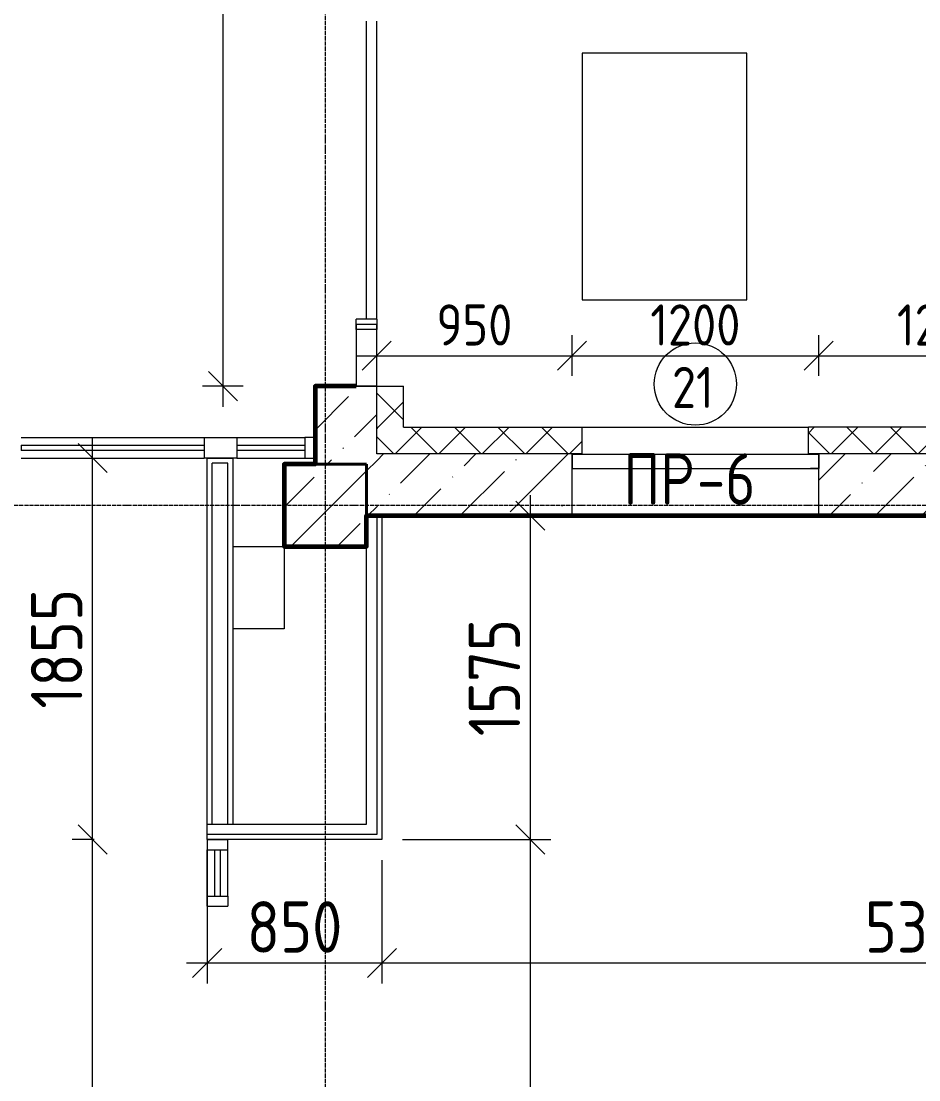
# Model space of a CAD drawing. Header units: millimetres. Extents: x -56773 to 221258, y -262288 to 26541.
# Drawn here: x -3396 to 971, y -42254 to -37105 of the extents above; entities that cross this region are included whole.
import ezdxf

# ---------------------------------------------------------------- set-up
doc = ezdxf.new("R2010")
doc.units = ezdxf.units.MM
doc.linetypes.add('ADSK_Линия сетки', pattern=[25, 20, -2.5, 0, -2.5])
for name, color, linetype, lineweight in [('3.1 Штукатурка внешн стен для инвесторов', 5, 'Continuous', 60), ('_ Окна', 7, 'Continuous', 18), ('Витраж', 7, 'Continuous', 9), ('Марки', 7, 'Continuous', 20), ('Марки окон', 7, 'Continuous', 20), ('Несущие колонны', 7, 'Continuous', 18), ('Окна', 7, 'Continuous', 9), ('Оси', 7, 'Continuous', 9), ('Панели витража', 7, 'Continuous', 9), ('Перекрытие', 7, 'Continuous', 18), ('Размеры', 7, 'Continuous', 9), ('Стены внутренние', 7, 'Continuous', 18), ('Стены наружные', 7, 'Continuous', 18), ('Стены несущие', 7, 'Continuous', 30), ('Стены отделка', 7, 'Continuous', 30), ('Стены штриховка', 7, 'Continuous', 9)]:
    doc.layers.add(name, color=color, linetype=linetype, lineweight=lineweight)
doc.styles.add('GOST Common_2', font='', dxfattribs={"width": 0.9, "height": 250})
doc.styles.add('GOST Common_3', font='', dxfattribs={"width": 0.9, "height": 200})
doc.styles.add('GOST Common_5', font='', dxfattribs={"width": 0.85, "height": 250})
doc.styles.get('GOST Common_2').set_extended_font_data('GOST Common')
doc.styles.get('GOST Common_3').set_extended_font_data('GOST Common')
doc.styles.get('GOST Common_5').set_extended_font_data('GOST Common')
doc.dimstyles.new('ADSK_Основной_2_0', dxfattribs={"dimscale": 304.8, "dimtxt": 201.142999, "dimasz": 0.463911, "dimexe": 0.328084, "dimexo": 0.328084, "dimgap": 0.164042, "dimtad": 1, "dimdec": 3, "dimrnd": 0.001, "dimdsep": 46, "dimtxsty": 'GOST Common_3', "dimblk1": 'OBLIQUE', "dimblk2": 'OBLIQUE', "dimsah": 1, "dimcen": 0.09, "dimdle": 0.328084, "dimazin": 2, "dimtfac": 1, "dimtdec": 4, "dimtix": 1, "dimtmove": 0, "dimatfit": 3, "dimfxl": 1, "dimtvp": 1, "dimtolj": 1, "dimtzin": 0, "dimlwd": 20, "dimlwe": 20, "dimarcsym": 2})
doc.dimstyles.new('ADSK_Основной_2_0_2', dxfattribs={"dimscale": 304.8, "dimtxt": 201.142999, "dimasz": 0.463911, "dimexe": 0.328084, "dimexo": 0.328084, "dimgap": 0.164042, "dimtad": 1, "dimdec": 3, "dimrnd": 0.001, "dimdsep": 46, "dimtxsty": 'GOST Common_3', "dimblk1": 'OBLIQUE', "dimblk2": 'OBLIQUE', "dimsah": 1, "dimcen": 0.09, "dimdle": 0.328084, "dimazin": 2, "dimtfac": 1, "dimtdec": 4, "dimtix": 1, "dimtmove": 0, "dimatfit": 3, "dimfxl": 1, "dimtvp": 1, "dimtolj": 1, "dimtzin": 0, "dimlwd": 20, "dimlwe": 20, "dimarcsym": 2})
doc.dimstyles.new('ADSK_Основной_2_0_3', dxfattribs={"dimscale": 304.8, "dimtxt": 201.142999, "dimasz": 0.463911, "dimexe": 0.328084, "dimexo": 0.328084, "dimgap": 0.164042, "dimtad": 1, "dimdec": 3, "dimrnd": 0.001, "dimdsep": 46, "dimtxsty": 'GOST Common_2', "dimblk1": 'OBLIQUE', "dimblk2": 'OBLIQUE', "dimsah": 1, "dimcen": 0.09, "dimdle": 0.328084, "dimazin": 2, "dimtfac": 1, "dimtdec": 4, "dimtix": 1, "dimtmove": 0, "dimatfit": 3, "dimfxl": 1, "dimtvp": 1, "dimtolj": 1, "dimtzin": 0, "dimlwd": 20, "dimlwe": 20, "dimarcsym": 2})
pattern_1 = [(45, (1283.93, -48864.63), (84.1895, 308.696), [396.875, -79.375, 3.353, -76.022])]
pattern_2 = [(45, (1283.93, -48864.63), (-106.066, 106.066), []), (135, (1283.93, -48864.63), (-106.066, -106.066), [])]

# ---------------------------------------------------------------- blocks, each defined once
blk = doc.blocks.new('ADSK_КолоннаЖБ_Прямоугольная - 400x400 мм-1807143-Кладочный план 1-го этажа')
at = {"layer": 'Несущие колонны', "lineweight": 40}
for p, q in [((-200, 200), (200, 200)), ((-200, -200), (-200, 200)), ((200, 200), (200, -200)), ((200, -200), (-200, -200))]:
    blk.add_line(p, q, dxfattribs=at)
blk = doc.blocks.new('Прямоугольный импост - 50х100-3396087-Кладочный план 1-го этажа')
at = {"layer": 'Витраж', "lineweight": 18}
for p, q in [((25, 50), (-25, 50)), ((-25, 50), (-25, -50)), ((25, 50), (25, -50)), ((-25, -50), (25, -50))]:
    blk.add_line(p, q, dxfattribs=at)
blk = doc.blocks.new('Прямоугольный импост - 300х100 уширенный профиль-3396091-Кладочный план 1-го этажа')
at = {"layer": 'Витраж', "lineweight": 18}
for p, q in [((0, 50), (-300, 50)), ((-300, 50), (-300, -50)), ((0, 50), (0, -50)), ((-300, -50), (0, -50))]:
    blk.add_line(p, q, dxfattribs=at)
blk = doc.blocks.new('ОКНО L01 _СТ_RS - ОК-8_1200х2000h_противоударное-3556847-Кладочный план 1-го этажа')
at = {"layer": '_ Окна'}
for p, q in [((-638.1, 149), (561.9, 149)), ((-638.1, 149), (-638.1, 79)), ((-638.1, 149), (-633.1, 149)), ((561.9, 149), (556.9, 149)), ((561.9, 149), (561.9, 79)), ((-638.1, 79), (561.9, 79)), ((-638.1, 79), (-598.1, 79)), ((561.9, 79), (521.9, 79))]:
    blk.add_line(p, q, dxfattribs=at)
blk = doc.blocks.new('Системная панель - ADSK_стемалит_25-3522521-Кладочный план 1-го этажа')
at = {"layer": 'Панели витража', "lineweight": 18}
for p, q in [((-165, 12.5), (165, 12.5)), ((-165, -12.5), (-165, 12.5)), ((165, -12.5), (165, 12.5)), ((165, -12.5), (-165, -12.5))]:
    blk.add_line(p, q, dxfattribs=at)
blk = doc.blocks.new('Прямоугольный импост - 300х100 уширенный профиль-3525572-Кладочный план 1-го этажа')
at = {"layer": 'Витраж'}
for p, q in [((-3630, 9735), (-3300, 9735)), ((-3630, 9635), (-3300, 9635))]:
    blk.add_line(p, q, dxfattribs=at)
blk = doc.blocks.new('Системная панель - ADSK_Cтеклопакет_25 мм-3217350-Кладочный план 1-го этажа')
at = {"layer": 'Панели витража', "lineweight": 18}
for p, q in [((-112.5, 12.5), (112.5, 12.5)), ((-112.5, -12.5), (-112.5, 12.5)), ((112.5, -12.5), (112.5, 12.5)), ((112.5, -12.5), (-112.5, -12.5))]:
    blk.add_line(p, q, dxfattribs=at)
blk = doc.blocks.new('Прямоугольный импост - 50х100 мм-3217347-Кладочный план 1-го этажа')
at = {"layer": 'Витраж'}
for p, q in [((37450, -420), (37225, -420)), ((37450, -520), (37225, -520))]:
    blk.add_line(p, q, dxfattribs=at)
blk = doc.blocks.new('Прямоугольный импост - 50х100 мм-3213554-Кладочный план 1-го этажа')
at = {"layer": 'Витраж', "lineweight": 18}
for p, q in [((0, 50), (-50, 50)), ((-50, 50), (-50, -50)), ((0, 50), (0, -50)), ((-50, -50), (0, -50))]:
    blk.add_line(p, q, dxfattribs=at)
blk = doc.blocks.new('Прямоугольный импост - 50х100 мм-3213551-Кладочный план 1-го этажа')
at = {"layer": 'Витраж', "lineweight": 18}
for p, q in [((25, 50), (-25, 50)), ((-25, 50), (-25, -50)), ((25, 50), (25, -50)), ((-25, -50), (25, -50))]:
    blk.add_line(p, q, dxfattribs=at)
blk = doc.blocks.new('Системная панель - ADSK_Cтеклопакет_25 мм-3522523-Кладочный план 1-го этажа')
at = {"layer": 'Панели витража', "lineweight": 18}
for p, q in [((-445, 12.5), (445, 12.5)), ((-445, -12.5), (-445, 12.5)), ((445, -12.5), (445, 12.5)), ((445, -12.5), (-445, -12.5))]:
    blk.add_line(p, q, dxfattribs=at)
blk = doc.blocks.new('Прямоугольный импост - 300х100 уширенный профиль-3525573-Кладочный план 1-го этажа')
at = {"layer": 'Витраж'}
for p, q in [((-4680, 9735), (-3790, 9735)), ((-4680, 9635), (-3790, 9635))]:
    blk.add_line(p, q, dxfattribs=at)
blk = doc.blocks.new('Прямоугольный импост - 160х100 уширенный профиль-3525574-Кладочный план 1-го этажа')
at = {"layer": 'Витраж', "lineweight": 18}
for p, q in [((80, 50), (-80, 50)), ((-80, 50), (-80, -50)), ((80, 50), (80, -50)), ((-80, -50), (80, -50))]:
    blk.add_line(p, q, dxfattribs=at)
blk = doc.blocks.new('Прямоугольный импост - 50х100 мм-3521226-Кладочный план 1-го этажа')
at = {"layer": 'Витраж', "lineweight": 18}
for p, q in [((0, 50), (-50, 50)), ((-50, 50), (-50, -50)), ((0, 50), (0, -50)), ((-50, -50), (0, -50))]:
    blk.add_line(p, q, dxfattribs=at)
blk = doc.blocks.new('_Oblique')
at = {"color": 0, "linetype": 'ByBlock', "lineweight": -2}
blk.add_line((-0.5, -0.5), (0.5, 0.5), dxfattribs=at)
blk = doc.blocks.new('*D4178')
at = {"layer": 'Defpoints', "color": 0, "lineweight": 25, "transparency": 16777216}
for p in [(-716.1, -38732.1), (-716.1, -38930), (-1666.1, -39079.7)]:
    blk.add_point(p, dxfattribs=at)
at = {"layer": 'Размеры', "color": 0, "lineweight": 20, "transparency": 16777216}
for p, q in [((-1666.1, -38979.7), (-1666.1, -38632.1)), ((-716.1, -38830), (-716.1, -38632.1)), ((-1766.1, -38732.1), (-616.1, -38732.1))]:
    blk.add_line(p, q, dxfattribs=at)
at = {"layer": 'Размеры', "color": 0, "lineweight": 20, "transparency": 16777216, "xscale": 141.4, "yscale": 141.4, "zscale": 141.4, "rotation": 180}
blk.add_blockref('_Oblique', (-1666.1, -38732.1), dxfattribs=at)
at = {"layer": 'Размеры', "color": 0, "lineweight": 20, "transparency": 16777216, "xscale": 141.4, "yscale": 141.4, "zscale": 141.4}
blk.add_blockref('_Oblique', (-716.1, -38732.1), dxfattribs=at)
at = {"layer": 'Размеры', "color": 0, "lineweight": 9, "transparency": 16777216, "insert": (-1191.1, -38582.1), "char_height": 200, "width": 454.106, "attachment_point": 5, "style": 'GOST Common_3'}
blk.add_mtext('\\A1;950', dxfattribs=at)
blk = doc.blocks.new('*D4179')
at = {"layer": 'Defpoints', "color": 0, "lineweight": 25, "transparency": 16777216}
for p in [(483.9, -38732.1), (-716.1, -38930), (483.9, -38930)]:
    blk.add_point(p, dxfattribs=at)
at = {"layer": 'Размеры', "color": 0, "lineweight": 20, "transparency": 16777216}
for p, q in [((-716.1, -38830), (-716.1, -38632.1)), ((483.9, -38830), (483.9, -38632.1)), ((-816.1, -38732.1), (583.9, -38732.1))]:
    blk.add_line(p, q, dxfattribs=at)
at = {"layer": 'Размеры', "color": 0, "lineweight": 20, "transparency": 16777216, "xscale": 141.4, "yscale": 141.4, "zscale": 141.4, "rotation": 180}
blk.add_blockref('_Oblique', (-716.1, -38732.1), dxfattribs=at)
at = {"layer": 'Размеры', "color": 0, "lineweight": 20, "transparency": 16777216, "xscale": 141.4, "yscale": 141.4, "zscale": 141.4}
blk.add_blockref('_Oblique', (483.9, -38732.1), dxfattribs=at)
at = {"layer": 'Размеры', "color": 0, "lineweight": 9, "transparency": 16777216, "insert": (-116.1, -38582.1), "char_height": 200, "width": 560.473, "attachment_point": 5, "style": 'GOST Common_3'}
blk.add_mtext('\\A1;1200', dxfattribs=at)
blk = doc.blocks.new('*D4180')
at = {"layer": 'Defpoints', "color": 0, "lineweight": 25, "transparency": 16777216}
for p in [(1683.9, -38732.1), (483.9, -38930), (1683.9, -38930)]:
    blk.add_point(p, dxfattribs=at)
at = {"layer": 'Размеры', "color": 0, "lineweight": 20, "transparency": 16777216}
for p, q in [((483.9, -38830), (483.9, -38632.1)), ((1683.9, -38830), (1683.9, -38632.1)), ((383.9, -38732.1), (1783.9, -38732.1))]:
    blk.add_line(p, q, dxfattribs=at)
at = {"layer": 'Размеры', "color": 0, "lineweight": 20, "transparency": 16777216, "xscale": 141.4, "yscale": 141.4, "zscale": 141.4, "rotation": 180}
blk.add_blockref('_Oblique', (483.9, -38732.1), dxfattribs=at)
at = {"layer": 'Размеры', "color": 0, "lineweight": 20, "transparency": 16777216, "xscale": 141.4, "yscale": 141.4, "zscale": 141.4}
blk.add_blockref('_Oblique', (1683.9, -38732.1), dxfattribs=at)
at = {"layer": 'Размеры', "color": 0, "lineweight": 9, "transparency": 16777216, "insert": (1083.9, -38582.1), "char_height": 200, "width": 560.473, "attachment_point": 5, "style": 'GOST Common_3'}
blk.add_mtext('\\A1;1200', dxfattribs=at)
blk = doc.blocks.new('*D4029')
at = {"layer": 'Defpoints', "color": 0, "lineweight": 25, "transparency": 16777216}
for p in [(-2414, -34259.7), (-2116.1, -34259.7), (-2216.1, -38879.7)]:
    blk.add_point(p, dxfattribs=at)
at = {"layer": 'Размеры', "color": 0, "lineweight": 20, "transparency": 16777216}
for p, q in [((-2414, -38979.7), (-2414, -34159.7)), ((-2216.1, -34259.7), (-2514, -34259.7)), ((-2316.1, -38879.7), (-2514, -38879.7))]:
    blk.add_line(p, q, dxfattribs=at)
at = {"layer": 'Размеры', "color": 0, "lineweight": 20, "transparency": 16777216, "xscale": 141.4, "yscale": 141.4, "zscale": 141.4}
for p, rotation in [((-2414, -34259.7), 90), ((-2414, -38879.7), 270)]:
    blk.add_blockref('_Oblique', p, dxfattribs=dict(at, rotation=rotation))
at = {"layer": 'Размеры', "color": 0, "lineweight": 9, "transparency": 16777216, "insert": (-2564, -36569.7), "char_height": 200, "width": 625.93, "attachment_point": 5, "rotation": 90, "style": 'GOST Common_3'}
blk.add_mtext('\\A1;4620', dxfattribs=at)
blk = doc.blocks.new('*D3784')
at = {"layer": 'Defpoints', "color": 0, "lineweight": 25, "transparency": 16777216}
for p in [(-1641.1, -41084.7), (-918.7, -41084.7), (-1018.7, -45184.7)]:
    blk.add_point(p, dxfattribs=at)
at = {"layer": 'Размеры', "color": 0, "lineweight": 20, "transparency": 16777216}
for p, q in [((-918.7, -45284.7), (-918.7, -40984.7)), ((-1541.1, -41084.7), (-818.7, -41084.7)), ((-918.7, -45184.7), (-818.7, -45184.7))]:
    blk.add_line(p, q, dxfattribs=at)
at = {"layer": 'Размеры', "color": 0, "lineweight": 20, "transparency": 16777216, "xscale": 141.4, "yscale": 141.4, "zscale": 141.4}
for p, rotation in [((-918.7, -41084.7), 90), ((-918.7, -45184.7), 270)]:
    blk.add_blockref('_Oblique', p, dxfattribs=dict(at, rotation=rotation))
at = {"layer": 'Размеры', "color": 0, "lineweight": 9, "transparency": 16777216, "insert": (-1093.7, -43134.7), "char_height": 250, "width": 580.928, "attachment_point": 5, "rotation": 90, "style": 'GOST Common_2'}
blk.add_mtext('\\A1;4100', dxfattribs=at)
blk = doc.blocks.new('*D3785')
at = {"layer": 'Defpoints', "color": 0, "lineweight": 25, "transparency": 16777216}
for p in [(-1018.7, -39509.7), (-918.7, -39509.7), (-1641.1, -41084.7)]:
    blk.add_point(p, dxfattribs=at)
at = {"layer": 'Размеры', "color": 0, "lineweight": 20, "transparency": 16777216}
for p, q in [((-918.7, -41184.7), (-918.7, -39409.7)), ((-918.7, -39509.7), (-818.7, -39509.7)), ((-1541.1, -41084.7), (-818.7, -41084.7))]:
    blk.add_line(p, q, dxfattribs=at)
at = {"layer": 'Размеры', "color": 0, "lineweight": 20, "transparency": 16777216, "xscale": 141.4, "yscale": 141.4, "zscale": 141.4}
for p, rotation in [((-918.7, -39509.7), 90), ((-918.7, -41084.7), 270)]:
    blk.add_blockref('_Oblique', p, dxfattribs=dict(at, rotation=rotation))
at = {"layer": 'Размеры', "color": 0, "lineweight": 9, "transparency": 16777216, "insert": (-1093.7, -40297.2), "char_height": 250, "width": 560.473, "attachment_point": 5, "rotation": 90, "style": 'GOST Common_2'}
blk.add_mtext('\\A1;1575', dxfattribs=at)
blk = doc.blocks.new('*D3786')
at = {"layer": 'Defpoints', "color": 0, "lineweight": 25, "transparency": 16777216}
for p in [(-2491.1, -41009.7), (-1641.1, -41084.7), (-1641.1, -41685.2)]:
    blk.add_point(p, dxfattribs=at)
at = {"layer": 'Размеры', "color": 0, "lineweight": 20, "transparency": 16777216}
for p, q in [((-2491.1, -41109.7), (-2491.1, -41785.2)), ((-1641.1, -41184.7), (-1641.1, -41785.2)), ((-2591.1, -41685.2), (-1541.1, -41685.2))]:
    blk.add_line(p, q, dxfattribs=at)
at = {"layer": 'Размеры', "color": 0, "lineweight": 20, "transparency": 16777216, "xscale": 141.4, "yscale": 141.4, "zscale": 141.4, "rotation": 180}
blk.add_blockref('_Oblique', (-2491.1, -41685.2), dxfattribs=at)
at = {"layer": 'Размеры', "color": 0, "lineweight": 20, "transparency": 16777216, "xscale": 141.4, "yscale": 141.4, "zscale": 141.4}
blk.add_blockref('_Oblique', (-1641.1, -41685.2), dxfattribs=at)
at = {"layer": 'Размеры', "color": 0, "lineweight": 9, "transparency": 16777216, "insert": (-2066.1, -41510.2), "char_height": 250, "width": 454.106, "attachment_point": 5, "style": 'GOST Common_2'}
blk.add_mtext('\\A1;850', dxfattribs=at)
blk = doc.blocks.new('*D3787')
at = {"layer": 'Defpoints', "color": 0, "lineweight": 25, "transparency": 16777216}
for p in [(-1641.1, -41084.7), (3658.9, -41585.2), (3658.9, -41685.2)]:
    blk.add_point(p, dxfattribs=at)
at = {"layer": 'Размеры', "color": 0, "lineweight": 20, "transparency": 16777216}
for p, q in [((-1641.1, -41184.7), (-1641.1, -41785.2)), ((-1741.1, -41685.2), (3758.9, -41685.2)), ((3658.9, -41685.2), (3658.9, -41785.2))]:
    blk.add_line(p, q, dxfattribs=at)
at = {"layer": 'Размеры', "color": 0, "lineweight": 20, "transparency": 16777216, "xscale": 141.4, "yscale": 141.4, "zscale": 141.4, "rotation": 180}
blk.add_blockref('_Oblique', (-1641.1, -41685.2), dxfattribs=at)
at = {"layer": 'Размеры', "color": 0, "lineweight": 20, "transparency": 16777216, "xscale": 141.4, "yscale": 141.4, "zscale": 141.4}
blk.add_blockref('_Oblique', (3658.9, -41685.2), dxfattribs=at)
at = {"layer": 'Размеры', "color": 0, "lineweight": 9, "transparency": 16777216, "insert": (1008.9, -41510.2), "char_height": 250, "width": 605.475, "attachment_point": 5, "style": 'GOST Common_2'}
blk.add_mtext('\\A1;5300', dxfattribs=at)
blk = doc.blocks.new('*D3790')
at = {"layer": 'Defpoints', "color": 0, "lineweight": 25, "transparency": 16777216}
for p in [(-3048.3, -41084.7), (-2941.1, -41084.7), (-2491.1, -45184.7)]:
    blk.add_point(p, dxfattribs=at)
at = {"layer": 'Размеры', "color": 0, "lineweight": 20, "transparency": 16777216}
for p, q in [((-3048.3, -45284.7), (-3048.3, -40984.7)), ((-3041.1, -41084.7), (-3148.3, -41084.7)), ((-2591.1, -45184.7), (-3148.3, -45184.7))]:
    blk.add_line(p, q, dxfattribs=at)
at = {"layer": 'Размеры', "color": 0, "lineweight": 20, "transparency": 16777216, "xscale": 141.4, "yscale": 141.4, "zscale": 141.4}
for p, rotation in [((-3048.3, -41084.7), 90), ((-3048.3, -45184.7), 270)]:
    blk.add_blockref('_Oblique', p, dxfattribs=dict(at, rotation=rotation))
at = {"layer": 'Размеры', "color": 0, "lineweight": 9, "transparency": 16777216, "insert": (-3223.3, -43134.7), "char_height": 250, "width": 580.928, "attachment_point": 5, "rotation": 90, "style": 'GOST Common_2'}
blk.add_mtext('\\A1;4100', dxfattribs=at)
blk = doc.blocks.new('*D3791')
at = {"layer": 'Defpoints', "color": 0, "lineweight": 25, "transparency": 16777216}
for p in [(-3148.3, -39229.7), (-3048.3, -39229.7), (-2941.1, -41084.7)]:
    blk.add_point(p, dxfattribs=at)
at = {"layer": 'Размеры', "color": 0, "lineweight": 20, "transparency": 16777216}
for p, q in [((-3048.3, -41184.7), (-3048.3, -39129.7)), ((-3048.3, -39229.7), (-2948.3, -39229.7)), ((-3041.1, -41084.7), (-3148.3, -41084.7))]:
    blk.add_line(p, q, dxfattribs=at)
at = {"layer": 'Размеры', "color": 0, "lineweight": 20, "transparency": 16777216, "xscale": 141.4, "yscale": 141.4, "zscale": 141.4}
for p, rotation in [((-3048.3, -39229.7), 90), ((-3048.3, -41084.7), 270)]:
    blk.add_blockref('_Oblique', p, dxfattribs=dict(at, rotation=rotation))
at = {"layer": 'Размеры', "color": 0, "lineweight": 9, "transparency": 16777216, "insert": (-3223.3, -40157.2), "char_height": 250, "width": 560.473, "attachment_point": 5, "rotation": 90, "style": 'GOST Common_2'}
blk.add_mtext('\\A1;1855', dxfattribs=at)
blk = doc.blocks.new('М_окна1 - Маркировка типоразмера-1510237-Кладочный план 1-го этажа')
at = {"layer": 'Марки окон'}
blk.add_circle((0, 0), 2, dxfattribs=at)

msp = doc.modelspace()

# ---------------------------------------------------------------- hatches: boundary and pattern name
at = {"layer": 'Несущие колонны', "lineweight": 9}
h = msp.add_hatch(dxfattribs=at)
h.set_pattern_fill('FP_3', color=256, style=0, pattern_type=2)
h.set_pattern_definition([(45, (1283.93, -48864.63), (-224.506, 224.506), []), (45, (1508.44, -48864.63), (-224.506, 224.506), [396.875, -79.375, 3.353, -76.022])])
h.paths.add_polyline_path([(-2116.0657, -39659.6624), (-1716.0657, -39659.6624), (-1716.0657, -39259.6624), (-2116.0657, -39259.6624)])
at = {"layer": 'Стены внутренние', "lineweight": 9}
h = msp.add_hatch(dxfattribs=at)
h.set_pattern_fill('FP_1', color=256, style=0, pattern_type=2)
h.set_pattern_definition(pattern_1)
h.paths.add_polyline_path([(-1666.0657, -39509.6624), (-1666.0657, -38879.6624), (-1966.0657, -38879.6624), (-1966.0657, -39259.6624), (-1716.0657, -39259.6624), (-1716.0657, -39509.6624)])
h.paths.add_polyline_path([(-1966.0657, -33859.6624), (-1666.0657, -33859.6624), (-1666.0657, -33559.6624), (-1966.0657, -33559.6624)])
h.paths.add_polyline_path([(-1666.0657, -32409.6624), (-1666.0657, -30459.6624), (-1966.0657, -30459.6624), (-1966.0657, -32409.6624)])
h.paths.add_polyline_path([(-1966.0657, -30059.6624), (-1666.0657, -30059.6624), (-1666.0657, -25259.6624), (-1966.0657, -25259.6624), (-1966.0657, -28091.7649)])
h = msp.add_hatch(dxfattribs=at)
h.set_pattern_fill('FP_1', color=256, style=0, pattern_type=2)
h.set_pattern_definition(pattern_1)
h.paths.add_polyline_path([(6483.9343, -39509.6624), (7783.9343, -39509.6624), (7783.9343, -39209.6624), (6483.9343, -39210.6624)])
h.paths.add_polyline_path([(9233.9343, -39509.6624), (9883.9343, -39509.6624), (9883.9343, -39209.6624), (9233.9343, -39209.6624)])
h.paths.add_polyline_path([(1683.9343, -39509.6624), (1683.9343, -39210.6624), (483.9343, -39210.6624), (483.9343, -39509.6624)])
h.paths.add_polyline_path([(-716.0657, -39509.6624), (-716.0657, -39210.6624), (-1666.0657, -39209.6624), (-1666.0657, -39509.6624), (-1250.418, -39509.6624)])
h.paths.add_polyline_path([(4883.9343, -39509.6624), (4883.9343, -39210.6624), (4283.9343, -39209.6624), (4283.9343, -39509.6624)])
h.paths.add_polyline_path([(3783.9343, -39509.6624), (3883.9343, -39509.6624), (3883.9343, -39209.6624), (3283.9343, -39210.6624), (3283.9343, -39509.6624), (3758.9343, -39509.6624)])
at = {"layer": 'Стены наружные', "lineweight": 9}
h = msp.add_hatch(dxfattribs=at)
h.set_pattern_fill('FP_4', color=256, style=0, pattern_type=2)
h.set_pattern_definition(pattern_2)
h.paths.add_polyline_path([(-1666.0657, -39079.6624), (-1536.0657, -39079.6624), (-1536.0657, -38879.6624), (-1666.0657, -38879.6624)])
h.paths.add_polyline_path([(-1536.0657, -34259.6624), (-1536.0657, -33559.6624), (-1666.0657, -33559.6624), (-1666.0657, -34259.6624)])
h.paths.add_polyline_path([(-1536.0657, -32409.6624), (-1536.0657, -25259.6624), (-1666.0657, -25259.6624), (-1666.0657, -32409.6624)])
h = msp.add_hatch(dxfattribs=at)
h.set_pattern_fill('FP_4', color=256, style=0, pattern_type=2)
h.set_pattern_definition(pattern_2)
h.paths.add_polyline_path([(9883.9343, -39209.6624), (9883.9343, -39079.6624), (9233.9343, -39079.6624), (9233.9343, -39209.6624)])
h.paths.add_polyline_path([(7783.9343, -39209.6624), (7783.9343, -39079.6624), (6433.9343, -39079.6624), (6433.9343, -39209.6624)])
h.paths.add_polyline_path([(-666.0657, -39209.6624), (-666.0657, -39079.6624), (-1666.0657, -39079.6624), (-1666.0657, -39209.6624), (-1250.418, -39209.6624)])
h.paths.add_polyline_path([(3883.9343, -39209.6624), (4933.9343, -39209.6624), (4933.9343, -39079.6624), (3233.9343, -39079.6624), (3233.9343, -39209.6624)])
h.paths.add_polyline_path([(1733.9343, -39209.6624), (1733.9343, -39079.6624), (433.9343, -39079.6624), (433.9343, -39209.6624)])

# ---------------------------------------------------------------- linework, layer by layer
at = {"layer": '3.1 Штукатурка внешн стен для инвесторов'}
msp.add_lwpolyline([(-1766.0657, -38879.6624), (-1966.0657, -38879.6624), (-1966.0657, -39259.6624), (-2116.0657, -39259.6624), (-2116.0657, -39659.6624), (-1716.0657, -39659.6624), (-1716.0657, -39509.6624), (3883.9343, -39509.6624), (3883.9343, -39659.6624), (4283.9343, -39659.6624), (4283.9343, -39509.6624), (9883.9343, -39509.6624), (9883.9343, -39659.6624), (10083.9343, -39659.6624), (10083.9343, -45259.6624), (9883.9343, -45259.6624), (9883.9343, -45659.6624), (10083.9343, -45659.6624), (10083.9343, -46259.6624), (11933.9343, -46259.6624)], dxfattribs=at)
at = {"layer": 'Несущие колонны', "lineweight": 9}
for p, q in [((-1966.0657, -39259.6624), (-2116.0657, -39259.6624)), ((-2116.0657, -39659.6624), (-2116.0657, -39259.6624)), ((-1716.0657, -39259.6624), (-1966.0657, -39259.6624)), ((-1716.0657, -39259.6624), (-1716.0657, -39509.6624)), ((-1716.0657, -39509.6624), (-1716.0657, -39659.6624)), ((-1716.0657, -39659.6624), (-2116.0657, -39659.6624))]:
    msp.add_line(p, q, dxfattribs=at)
at = {"layer": 'Оси', "linetype": 'ADSK_Линия сетки', "lineweight": 5}
for p, q in [((-1916.0657, -59838.5137), (-1916.0657, -24363.7173)), ((63681.4538, -39459.6624), (-23956.1623, -39459.6624))]:
    msp.add_line(p, q, dxfattribs=at)
at = {"layer": 'Перекрытие'}
for p, q in [((-1716.0657, -38554.6624), (-1716.0657, -37104.6624)), ((-1666.0657, -38554.6624), (-1666.0657, -37104.6624)), ((-666.0657, -37259.6624), (-666.0657, -38459.6624)), ((133.9343, -37259.6624), (-666.0657, -37259.6624)), ((133.9343, -38459.6624), (133.9343, -37259.6624)), ((-666.0657, -38459.6624), (133.9343, -38459.6624)), ((-2366.0657, -39659.6624), (-2116.0657, -39659.6624)), ((-2116.0657, -39659.6624), (-2116.0657, -40059.6624)), ((-2116.0657, -40059.6624), (-2366.0657, -40059.6624))]:
    msp.add_line(p, q, dxfattribs=at)
at = {"layer": 'Стены внутренние', "lineweight": 5}
msp.add_line((483.9343, -39509.6624), (-716.0657, -39509.6624), dxfattribs=at)
at = {"layer": 'Стены наружные', "lineweight": 9}
msp.add_line((-666.0657, -39079.6624), (433.9343, -39079.6624), dxfattribs=at)
at = {"layer": 'Стены несущие', "lineweight": 9}
for p, q in [((-1966.0657, -38879.6624), (-1966.0657, -39259.6624)), ((-1966.0657, -38879.6624), (-1666.0657, -38879.6624)), ((-1666.0657, -39209.6624), (-1666.0657, -39079.6624)), ((-2491.0657, -41059.6624), (-2491.0657, -39229.6624)), ((-2491.0657, -39229.6624), (-2366.0657, -39229.6624)), ((-2366.0657, -39229.6624), (-2366.0657, -41009.6624)), ((-716.0657, -39210.6624), (-666.0657, -39210.6624)), ((-716.0657, -39509.6624), (-716.0657, -39210.6624)), ((-666.0657, -39209.6624), (-666.0657, -39210.6624)), ((433.9343, -39209.6624), (433.9343, -39210.6624)), ((433.9343, -39210.6624), (483.9343, -39210.6624)), ((483.9343, -39509.6624), (483.9343, -39210.6624)), ((-1716.0657, -41009.6624), (-1716.0657, -39509.6624)), ((-1641.0657, -39509.6624), (-716.0657, -39509.6624)), ((1683.9343, -39509.6624), (483.9343, -39509.6624)), ((-2366.0657, -41009.6624), (-1716.0657, -41009.6624))]:
    msp.add_line(p, q, dxfattribs=at)
at = {"layer": 'Стены отделка', "lineweight": 18}
for p, q in [((-1666.0657, -38879.6624), (-1536.0657, -38879.6624)), ((-1536.0657, -39079.6624), (-1536.0657, -38879.6624)), ((-1536.0657, -39079.6624), (-666.0657, -39079.6624)), ((-666.0657, -39209.6624), (-666.0657, -39079.6624)), ((1733.9343, -39079.6624), (433.9343, -39079.6624)), ((433.9343, -39209.6624), (433.9343, -39079.6624)), ((-1641.0657, -39509.6624), (-1641.0657, -41084.6624)), ((-2491.0657, -41084.6624), (-2491.0657, -41059.6624)), ((-1641.0657, -41084.6624), (-2491.0657, -41084.6624))]:
    msp.add_line(p, q, dxfattribs=at)
at = {"layer": 'Стены штриховка', "lineweight": 9}
for p, q in [((-1666.0657, -39079.6624), (-1666.0657, -38879.6624)), ((-666.0657, -39209.6624), (-1666.0657, -39209.6624)), ((1733.9343, -39209.6624), (433.9343, -39209.6624)), ((-2466.0657, -41009.6624), (-2466.0657, -39254.6624)), ((-2391.0657, -39254.6624), (-2466.0657, -39254.6624)), ((-2391.0657, -41009.6624), (-2391.0657, -39254.6624)), ((-1966.0657, -39259.6624), (-1716.0657, -39259.6624)), ((-1716.0657, -39259.6624), (-1716.0657, -39509.6624)), ((-1641.0657, -39509.6624), (-1716.0657, -39509.6624)), ((-1666.0657, -39509.6624), (-1666.0657, -41059.6624)), ((-2491.0657, -41009.6624), (-2366.0657, -41009.6624)), ((-1666.0657, -41059.6624), (-2491.0657, -41059.6624))]:
    msp.add_line(p, q, dxfattribs=at)

# ---------------------------------------------------------------- block references
at = {"layer": 'Витраж', "lineweight": 18, "extrusion": (0, 0, -1)}
for name, p, rotation in [('Прямоугольный импост - 50х100-3396087-Кладочный план 1-го этажа', (1716.0657, -38579.6624), 89.99999999999972), ('Прямоугольный импост - 50х100 мм-3213551-Кладочный план 1-го этажа', (2441.0657, -41384.6624), 270.0000000000001)]:
    msp.add_blockref(name, p, dxfattribs=dict(at, rotation=rotation))
at = {"layer": 'Витраж'}
for name, p, rotation in [('Прямоугольный импост - 300х100 уширенный профиль-3396091-Кладочный план 1-го этажа', (-1716.0657, -38879.6624), 270.0000000000003), ('Прямоугольный импост - 50х100 мм-3213554-Кладочный план 1-го этажа', (-2441.0657, -41084.6624), 89.99999999999991), ('Прямоугольный импост - 50х100 мм-3217347-Кладочный план 1-го этажа', (-1971.0347, -3909.6624), 270.0000000000001)]:
    msp.add_blockref(name, p, dxfattribs=dict(at, rotation=rotation))
for name, p in [('Прямоугольный импост - 300х100 уширенный профиль-3525573-Кладочный план 1-го этажа', (1283.9343, -48864.6314)), ('Прямоугольный импост - 300х100 уширенный профиль-3525572-Кладочный план 1-го этажа', (1283.9343, -48864.6314)), ('Прямоугольный импост - 50х100 мм-3521226-Кладочный план 1-го этажа', (-1966.0657, -39179.6624))]:
    msp.add_blockref(name, p, dxfattribs=at)
at = {"layer": 'Витраж', "lineweight": 18, "extrusion": (0, 0, -1)}
msp.add_blockref('Прямоугольный импост - 160х100 уширенный профиль-3525574-Кладочный план 1-го этажа', (2426.0657, -39179.6624), dxfattribs=at)
at = {"layer": 'Марки окон', "xscale": 99.99999999999993, "yscale": 99.99999999999993, "zscale": 99.99999999999993}
msp.add_blockref('М_окна1 - Маркировка типоразмера-1510237-Кладочный план 1-го этажа', (-116.0657, -38869.6624), dxfattribs=at)
at = {"layer": 'Несущие колонны', "lineweight": 40, "rotation": 89.9999999999999}
msp.add_blockref('ADSK_КолоннаЖБ_Прямоугольная - 400x400 мм-1807143-Кладочный план 1-го этажа', (-1916.0657, -39459.6624), dxfattribs=at)
at = {"layer": 'Окна'}
msp.add_blockref('ОКНО L01 _СТ_RS - ОК-8_1200х2000h_противоударное-3556847-Кладочный план 1-го этажа', (-77.9657, -39359.6624), dxfattribs=at)
at = {"layer": 'Панели витража', "lineweight": 18}
for name, p, rotation in [('Системная панель - ADSK_Cтеклопакет_25 мм-3522523-Кладочный план 1-го этажа', (-2951.0657, -39179.6624), 180), ('Системная панель - ADSK_стемалит_25-3522521-Кладочный план 1-го этажа', (-2181.0657, -39179.6624), 180), ('Системная панель - ADSK_Cтеклопакет_25 мм-3217350-Кладочный план 1-го этажа', (-2441.0657, -41247.1624), 269.9999999999999)]:
    msp.add_blockref(name, p, dxfattribs=dict(at, rotation=rotation))

# ---------------------------------------------------------------- texts
at = {"layer": 'Марки', "lineweight": 9, "char_height": 250, "attachment_point": 1, "style": 'GOST Common_5'}
for s, insert, width in [('ПР', (-465.9965, -39206.6813), 432.91125), ('-6', (-108.809, -39206.6813), 389.620125)]:
    msp.add_mtext(s, dxfattribs=dict(at, insert=insert, width=width))
at = {"layer": 'Марки окон', "lineweight": 5, "insert": (-229.9231, -38785.8771), "char_height": 200, "width": 266.961937, "attachment_point": 1, "style": 'GOST Common_2'}
msp.add_mtext('21', dxfattribs=at)

# ---------------------------------------------------------------- dimensions: what is measured, and where the dimension line sits
at = {"layer": 'Размеры', "lineweight": 9}
for base, p1, p2, dimstyle, override, picture, middle in [((-2414.0344, -34259.6624), (-2216.0657, -38879.6624), (-2116.0657, -34259.6624), 'ADSK_Основной_2_0_2', {"dimpost": '<>', "dimfxl": 4621.082124}, '*D4029', (-2564.0344, -36569.6624)), ((-3048.3068, -39229.6624), (-2941.0657, -41084.6624), (-3148.2917, -39229.6624), 'ADSK_Основной_2_0_3', {"dimpost": '<>', "dimfxl": 1866.538948}, '*D3791', (-3223.3068, -40157.1624)), ((-918.7113, -39509.6624), (-1641.0657, -41084.6624), (-1018.6962, -39509.6624), 'ADSK_Основной_2_0_3', {"dimpost": '<>', "dimfxl": 1693.507824}, '*D3785', (-1093.7113, -40297.1624)), ((-3048.3068, -41084.6624), (-2491.0657, -45184.6624), (-2941.0657, -41084.6624), 'ADSK_Основной_2_0_3', {"dimpost": '<>', "dimfxl": 4124.621195}, '*D3790', (-3223.3068, -43134.6624)), ((-918.7113, -41084.6624), (-1018.6962, -45184.6624), (-1641.0657, -41084.6624), 'ADSK_Основной_2_0_3', {"dimpost": '<>', "dimfxl": 4146.968019}, '*D3784', (-1093.7113, -43134.6624))]:
    dim = msp.add_linear_dim(base=base, p1=p1, p2=p2, angle=90, dimstyle=dimstyle, override=override, dxfattribs=at)
    dim.commit()
    dim.dimension.update_dxf_attribs({"geometry": picture, "text_midpoint": middle})
for base, p1, p2, dimstyle, override, picture, middle in [((-716.0657, -38732.0831), (-1666.0657, -39079.6624), (-716.0657, -38930.02), 'ADSK_Основной_2_0', {"dimpost": '<>', "dimfxl": 961.713492}, '*D4178', (-1191.0657, -38582.0831)), ((483.9343, -38732.0831), (-716.0657, -38930.02), (483.9343, -38930.02), 'ADSK_Основной_2_0', {"dimpost": '<>', "dimfxl": 1200}, '*D4179', (-116.0657, -38582.0831)), ((1683.9343, -38732.0831), (483.9343, -38930.02), (1683.9343, -38930.02), 'ADSK_Основной_2_0', {"dimpost": '<>', "dimfxl": 1200}, '*D4180', (1083.9343, -38582.0831)), ((-1641.0657, -41685.1775), (-2491.0657, -41009.6624), (-1641.0657, -41084.6624), 'ADSK_Основной_2_0_3', {"dimpost": '<>', "dimfxl": 853.302408}, '*D3786', (-2066.0657, -41510.1775)), ((3658.9343, -41685.1775), (-1641.0657, -41084.6624), (3658.9343, -41585.1926), 'ADSK_Основной_2_0_3', {"dimpost": '<>', "dimfxl": 5323.582488}, '*D3787', (1008.9343, -41510.1775))]:
    dim = msp.add_linear_dim(base=base, p1=p1, p2=p2, dimstyle=dimstyle, override=override, dxfattribs=at)
    dim.commit()
    dim.dimension.update_dxf_attribs({"geometry": picture, "text_midpoint": middle})

doc.saveas('drawing.dxf')
